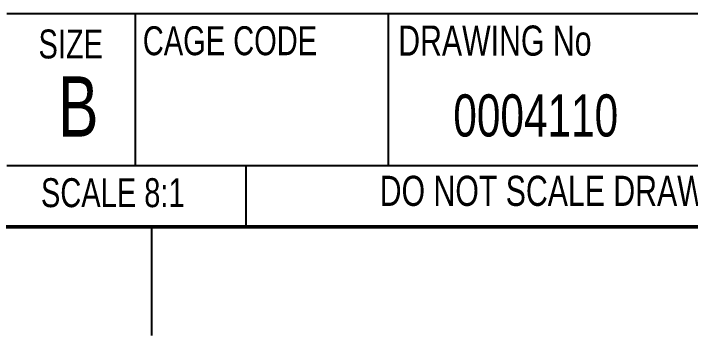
# Model space of a CAD drawing. Header units: millimetres. Extents: x 0.4 to 53.6, y 0.4 to 34.5.
# Drawn here: x 38.97 to 46.39, y 0.4 to 3.93 of the extents above; entities that cross this region are included whole.
import ezdxf

# ---------------------------------------------------------------- set-up
doc = ezdxf.new("R2010")
doc.units = ezdxf.units.MM
doc.header["$LTSCALE"] = 0.125
doc.layers.add('FORMAT', color=7, linetype='Continuous')
doc.styles.add('SLDTEXTSTYLE0', font='TXT', dxfattribs={"width": 0.75})

# ---------------------------------------------------------------- blocks, each defined once
blk = doc.blocks.new('Creare PDM Title Block')
at = {"color": 7, "linetype": 'Continuous', "lineweight": 18}
blk.add_line((28.575, 1.5875), (68.2607, 1.5875), dxfattribs=at)
at = {"layer": 'FORMAT'}
for p, q in [((54.7687, 3.9301), (68.2607, 3.9301)), ((56.1751, 3.9301), (56.1751, 2.2634)), ((58.9479, 3.9301), (58.9479, 2.2634)), ((54.7687, 2.2634), (68.2625, 2.2634)), ((57.3865, 2.2634), (57.3865, 1.5875))]:
    blk.add_line(p, q, dxfattribs=at)
at = {"color": 7, "linetype": 'Continuous', "lineweight": 0, "attachment_point": 1, "style": 'SLDTEXTSTYLE0'}
for s, insert, char_height in [('CAGE CODE', (56.2587, 3.7903), 0.3175), ('DRAWING No', (59.0596, 3.7982), 0.33073), ('SIZE', (55.1149, 3.7546), 0.3175)]:
    blk.add_mtext(s, dxfattribs=dict(at, insert=insert, char_height=char_height))

msp = doc.modelspace()

# ---------------------------------------------------------------- linework, layer by layer
at = {"layer": 'FORMAT', "linetype": 'Continuous', "lineweight": 50}
msp.add_line((52.3875, 1.5875), (1.5875, 1.5875), dxfattribs=at)
at = {"layer": 'FORMAT', "linetype": 'Continuous', "lineweight": 25}
msp.add_line((40.48125, 1.5875), (40.48125, 0.39687), dxfattribs=at)

# ---------------------------------------------------------------- block references
at = {"color": 7, "linetype": 'Continuous'}
msp.add_blockref('Creare PDM Title Block', (-15.87296, 0), dxfattribs=at)

# ---------------------------------------------------------------- texts
at = {"color": 7, "linetype": 'Continuous', "lineweight": 0, "style": 'SLDTEXTSTYLE0'}
for s, insert, char_height, attachment_point in [('B', (39.45732, 3.24066), 0.66146, 1), ('0004110', (43.79025, 3.04329), 0.463021, 1), ('DO NOT SCALE DRAWING', (45.06573, 2.14972), 0.3307292, 2), ('SCALE 8:1', (39.26871, 2.1227), 0.3175, 1)]:
    msp.add_mtext(s, dxfattribs=dict(at, insert=insert, char_height=char_height, attachment_point=attachment_point))

doc.saveas('drawing.dxf')
